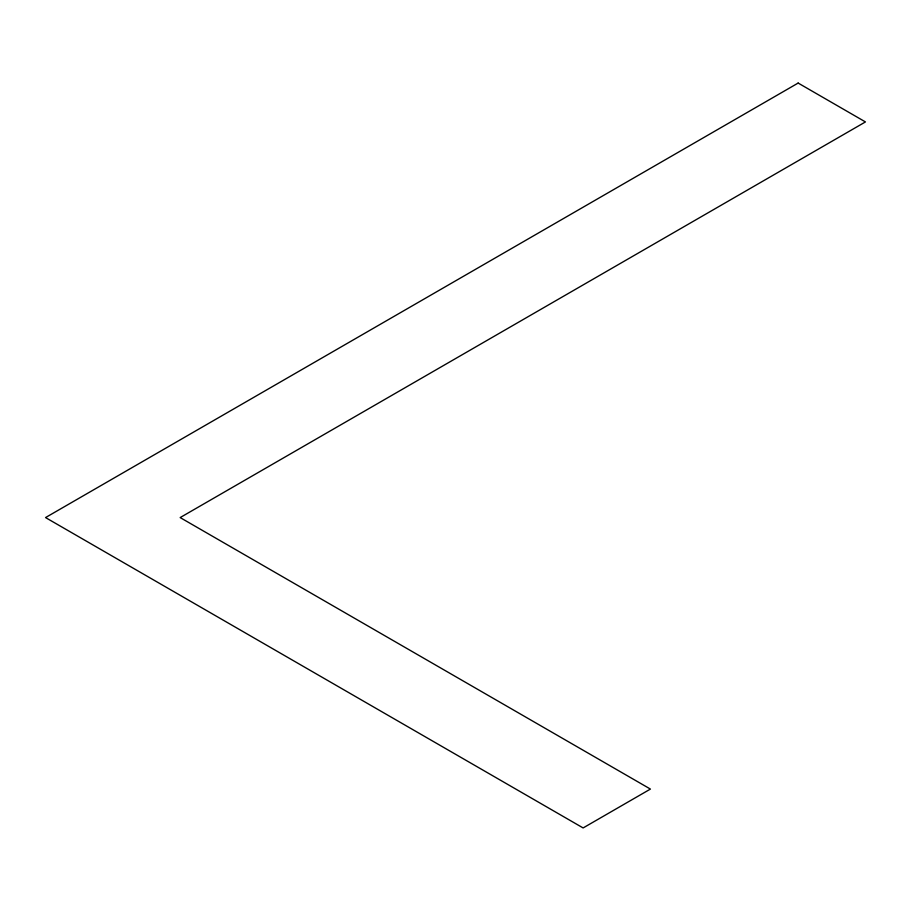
<?xml version="1.0" encoding="UTF-8"?>
<svg xmlns="http://www.w3.org/2000/svg" width="911" height="911" viewBox="0 0 911 911"><rect width="100%" height="100%" fill="white"/><g stroke="black" fill="none" stroke-linecap="round" stroke-linejoin="round"><path stroke-width="1.37" d="M798.15 83.06L45.55 517.573L583.12 827.94L650.42 789.074L180.162 517.573L865.45 121.926L798.15 83.06"/></g></svg>
